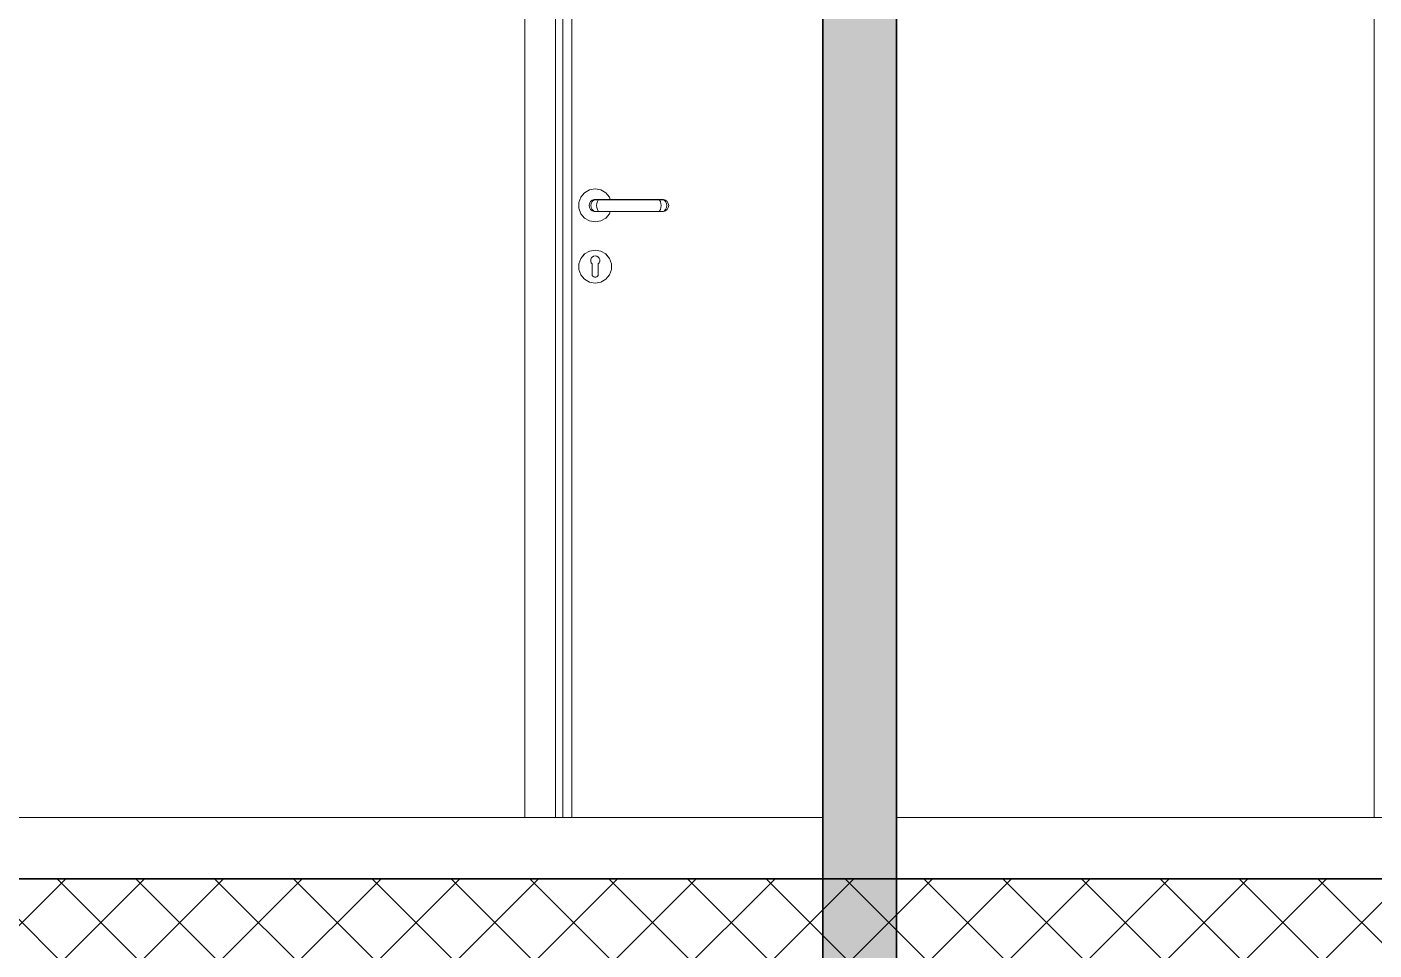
# Model space of a CAD drawing. Header units: millimetres. Extents: x -15634 to 67596, y -3027 to 55843.
# Drawn here: x 38294 to 40494, y 17779 to 19287 of the extents above; entities that cross this region are included whole.
import ezdxf

# ---------------------------------------------------------------- set-up
doc = ezdxf.new("R2010")
doc.units = ezdxf.units.MM
doc.header["$MEASUREMENT"] = 0
doc.set_wipeout_variables(frame=1)
doc.linetypes.add('Wipeout_Contour', pattern=[1000, 0, -1000])
doc.layers.add('Structural - Bearing', color=7, linetype='Continuous')
for name, color, linetype, lineweight in [('Structural - Bearing_Pen_No__1', 7, 'Continuous', 13), ('Structural - Bearing_Pen_No__101', 252, 'Continuous', 13), ('Structural - Bearing_Pen_No__7', 7, 'Continuous', 35)]:
    doc.layers.add(name, color=color, linetype=linetype, lineweight=lineweight)
doc.layers.add('Structural - Bearing_Pen_No__61', color=7, linetype='Continuous', lineweight=20, true_color=0x6a6a6a)
doc.layers.add('Structural - Bearing_Pen_No__82', color=7, linetype='Continuous', lineweight=20, true_color=0xaaaaaa)

msp = doc.modelspace()

# ---------------------------------------------------------------- wipeouts: each hides what was drawn before it
at = {"color": 254, "linetype": 'Wipeout_Contour', "lineweight": 0, "ltscale": 174219.080213}
msp.add_wipeout([(39169.4, 20070.6), (39157.4, 20082.6), (39157.4, 17995.6), (39169.4, 17995.6)], dxfattribs=at).dxf.layer = 'Structural - Bearing'
at = {"color": 254, "linetype": 'Wipeout_Contour', "lineweight": 0, "ltscale": 1220206.725703329}
msp.add_wipeout([(39195.8, 18990.9), (39199, 18982.1), (39205, 18974.9), (39213.1, 18970.2), (39222.4, 18968.6), (39231.6, 18970.2), (39239.7, 18974.9), (39245.7, 18982.1), (39247.1, 18985.8), (39220.6, 18985.8), (39217.4, 18986.9), (39214.7, 18989.2), (39213, 18992.2), (39212.4, 18995.6), (39213, 18999), (39214.7, 19002), (39217.4, 19004.3), (39220.6, 19005.5), (39237.6, 19005.5), (39247.1, 19005.5), (39245.7, 19009.1), (39239.7, 19016.3), (39231.6, 19021), (39222.4, 19022.6), (39213.1, 19021), (39205, 19016.3), (39199, 19009.1), (39195.8, 19000.3)], dxfattribs=at).dxf.layer = 'Structural - Bearing'
at = {"color": 254, "linetype": 'Wipeout_Contour', "lineweight": 0, "ltscale": 178910.379274}
msp.add_wipeout([(40494.3, 18995.6), (40494.3, 18992.2), (40494.4, 18992.2), (40494.4, 18995.6)], dxfattribs=at).dxf.layer = 'Structural - Bearing'
at = {"color": 254, "linetype": 'Wipeout_Contour', "lineweight": 0, "ltscale": 304856.855753}
msp.add_wipeout([(39228.8, 18909.4), (39229.7, 18907), (39229.8, 18904.4), (39229.7, 18904.4), (39239.7, 18916.2), (39231.6, 18920.9), (39227.8, 18910.5)], dxfattribs=at).dxf.layer = 'Structural - Bearing'

# ---------------------------------------------------------------- next in the draw order: wipeouts: each hides what was drawn before it
at = {"color": 254, "linetype": 'Wipeout_Contour', "lineweight": 0, "ltscale": 174135.915739}
msp.add_wipeout([(39107.4, 17995.6), (39157.4, 17995.6), (39157.4, 20082.6), (39107.4, 20132.6)], dxfattribs=at).dxf.layer = 'Structural - Bearing'
at = {"color": 254, "linetype": 'Wipeout_Contour', "lineweight": 0, "ltscale": 174248.497376}
msp.add_wipeout([(39169.4, 17995.6), (39184.4, 17995.6), (39184.4, 20055.6), (39169.4, 20055.6)], dxfattribs=at).dxf.layer = 'Structural - Bearing'
at = {"color": 254, "linetype": 'Wipeout_Contour', "lineweight": 0, "ltscale": 174288.000753}
msp.add_wipeout([(39215.4, 18995.6), (39212.4, 18995.6), (39213, 18992.2), (39216, 18992.2)], dxfattribs=at).dxf.layer = 'Structural - Bearing'
at = {"color": 254, "linetype": 'Wipeout_Contour', "lineweight": 0, "ltscale": 178929.007818}
msp.add_wipeout([(40494.3, 19005.5), (40494.3, 19004.3), (40494.4, 19004.3), (40494.4, 19005.5)], dxfattribs=at).dxf.layer = 'Structural - Bearing'
at = {"color": 254, "linetype": 'Wipeout_Contour', "lineweight": 0, "ltscale": 178904.920364}
msp.add_wipeout([(40494.3, 18992.2), (40494.3, 18989.2), (40494.4, 18989.2), (40494.4, 18992.2)], dxfattribs=at).dxf.layer = 'Structural - Bearing'
at = {"color": 254, "linetype": 'Wipeout_Contour', "lineweight": 0, "ltscale": 261303.109275}
msp.add_wipeout([(39228.9, 18902), (39227.4, 18900), (39227.4, 18898.5), (39245.7, 18909.1), (39239.7, 18916.2), (39229.7, 18904.4)], dxfattribs=at).dxf.layer = 'Structural - Bearing'

# ---------------------------------------------------------------- next in the draw order: wipeouts: each hides what was drawn before it
at = {"color": 254, "linetype": 'Wipeout_Contour', "lineweight": 0, "ltscale": 174286.370623}
msp.add_wipeout([(39216, 18992.2), (39213, 18992.2), (39214.7, 18989.2), (39217.5, 18989.2)], dxfattribs=at).dxf.layer = 'Structural - Bearing'
at = {"color": 254, "linetype": 'Wipeout_Contour', "lineweight": 0, "ltscale": 174328.691171}
msp.add_wipeout([(39217.4, 19004.3), (39219.9, 19004.3), (39222.8, 19005.5), (39220.6, 19005.5)], dxfattribs=at).dxf.layer = 'Structural - Bearing'
at = {"color": 254, "linetype": 'Wipeout_Contour', "lineweight": 0, "ltscale": 178926.101766}
msp.add_wipeout([(40494.3, 19004.3), (40494.3, 19002), (40494.4, 19002), (40494.4, 19004.3)], dxfattribs=at).dxf.layer = 'Structural - Bearing'
at = {"color": 254, "linetype": 'Wipeout_Contour', "lineweight": 0, "ltscale": 178900.470754}
msp.add_wipeout([(40494.3, 18989.2), (40494.3, 18986.9), (40494.4, 18986.9), (40494.4, 18989.2)], dxfattribs=at).dxf.layer = 'Structural - Bearing'
at = {"color": 254, "linetype": 'Wipeout_Contour', "lineweight": 0, "ltscale": 174234.247427}
msp.add_wipeout([(39239.7, 18916.3), (39231.6, 18921), (39231.6, 18920.9), (39239.7, 18916.2)], dxfattribs=at).dxf.layer = 'Structural - Bearing'

# ---------------------------------------------------------------- next in the draw order: wipeouts: each hides what was drawn before it
at = {"color": 254, "linetype": 'Wipeout_Contour', "lineweight": 0, "ltscale": 174315.605516}
msp.add_wipeout([(39214.7, 19002), (39217.5, 19002), (39219.9, 19004.3), (39217.4, 19004.3)], dxfattribs=at).dxf.layer = 'Structural - Bearing'
at = {"color": 254, "linetype": 'Wipeout_Contour', "lineweight": 0, "ltscale": 174289.296567}
msp.add_wipeout([(39217.5, 18989.2), (39214.7, 18989.2), (39217.4, 18986.9), (39219.9, 18986.9)], dxfattribs=at).dxf.layer = 'Structural - Bearing'
at = {"color": 254, "linetype": 'Wipeout_Contour', "lineweight": 0, "ltscale": 178921.649822}
msp.add_wipeout([(40494.3, 19002), (40494.3, 18999), (40494.4, 18999), (40494.4, 19002)], dxfattribs=at).dxf.layer = 'Structural - Bearing'
at = {"color": 254, "linetype": 'Wipeout_Contour', "lineweight": 0, "ltscale": 178897.566725}
msp.add_wipeout([(40494.3, 18986.9), (40494.3, 18985.8), (40494.4, 18985.8), (40494.4, 18986.9)], dxfattribs=at).dxf.layer = 'Structural - Bearing'
at = {"color": 254, "linetype": 'Wipeout_Contour', "lineweight": 0, "ltscale": 261290.658622}
msp.add_wipeout([(39227.1, 18911.3), (39227.8, 18910.5), (39231.6, 18920.9), (39222.4, 18922.5), (39222.4, 18913), (39224.9, 18912.6)], dxfattribs=at).dxf.layer = 'Structural - Bearing'

# ---------------------------------------------------------------- next in the draw order: wipeouts: each hides what was drawn before it
at = {"color": 254, "linetype": 'Wipeout_Contour', "lineweight": 0, "ltscale": 174303.543286}
msp.add_wipeout([(39213, 18999), (39216, 18999), (39217.5, 19002), (39214.7, 19002)], dxfattribs=at).dxf.layer = 'Structural - Bearing'
at = {"color": 254, "linetype": 'Wipeout_Contour', "lineweight": 0, "ltscale": 174296.420281}
msp.add_wipeout([(39217.4, 18986.9), (39220.6, 18985.8), (39222.8, 18985.8), (39219.9, 18986.9)], dxfattribs=at).dxf.layer = 'Structural - Bearing'
at = {"color": 254, "linetype": 'Wipeout_Contour', "lineweight": 0, "ltscale": 178916.189356}
msp.add_wipeout([(40494.3, 18999), (40494.3, 18995.6), (40494.4, 18995.6), (40494.4, 18999)], dxfattribs=at).dxf.layer = 'Structural - Bearing'
at = {"color": 254, "linetype": 'Wipeout_Contour', "lineweight": 0, "ltscale": 174208.518267}
msp.add_wipeout([(39231.6, 18921), (39222.4, 18922.6), (39222.4, 18922.5), (39231.6, 18920.9)], dxfattribs=at).dxf.layer = 'Structural - Bearing'
at = {"color": 254, "linetype": 'Wipeout_Contour', "lineweight": 0, "ltscale": 174209.774335}
msp.add_wipeout([(39227.4, 18896.5), (39248.9, 18900.3), (39245.7, 18909.1), (39227.4, 18898.5)], dxfattribs=at).dxf.layer = 'Structural - Bearing'

# ---------------------------------------------------------------- next in the draw order: wipeouts: each hides what was drawn before it
at = {"color": 254, "linetype": 'Wipeout_Contour', "lineweight": 0, "ltscale": 179853.017582}
msp.add_wipeout([(40494.3, 20067.6), (40494.3, 19005.5), (40494.4, 19005.5), (40494.4, 20067.6)], dxfattribs=at).dxf.layer = 'Structural - Bearing'
at = {"color": 254, "linetype": 'Wipeout_Contour', "lineweight": 0, "ltscale": 174293.964888}
msp.add_wipeout([(39213, 18999), (39212.4, 18995.6), (39215.4, 18995.6), (39216, 18999)], dxfattribs=at).dxf.layer = 'Structural - Bearing'
at = {"color": 254, "linetype": 'Wipeout_Contour', "lineweight": 0, "ltscale": 178074.034306}
msp.add_wipeout([(40494.4, 18985.8), (40494.3, 18985.8), (40494.3, 17995.6), (40494.4, 17995.6)], dxfattribs=at).dxf.layer = 'Structural - Bearing'
at = {"color": 254, "linetype": 'Wipeout_Contour', "lineweight": 0, "ltscale": 261250.090963}
msp.add_wipeout([(39219.8, 18912.6), (39222.4, 18913), (39222.4, 18922.5), (39213.2, 18920.9), (39216.9, 18910.5), (39217.6, 18911.3)], dxfattribs=at).dxf.layer = 'Structural - Bearing'
at = {"color": 254, "linetype": 'Wipeout_Contour', "lineweight": 0, "ltscale": 217687.71822}
msp.add_wipeout([(39231.6, 18870.3), (39239.7, 18875), (39227.4, 18889.6), (39227.4, 18883.1), (39227.2, 18882.3)], dxfattribs=at).dxf.layer = 'Structural - Bearing'

# ---------------------------------------------------------------- next in the draw order: wipeouts: each hides what was drawn before it
at = {"color": 254, "linetype": 'Wipeout_Contour', "lineweight": 0, "ltscale": 174309.915747}
msp.add_wipeout([(39215.4, 18995.6), (39216, 18992.2), (39225, 18992.2), (39224.7, 18995.6)], dxfattribs=at).dxf.layer = 'Structural - Bearing'
at = {"color": 254, "linetype": 'Wipeout_Contour', "lineweight": 0, "ltscale": 174175.303838}
msp.add_wipeout([(39222.4, 18922.6), (39213.1, 18921), (39213.2, 18920.9), (39222.4, 18922.5)], dxfattribs=at).dxf.layer = 'Structural - Bearing'
at = {"color": 254, "linetype": 'Wipeout_Contour', "lineweight": 0, "ltscale": 174173.874478}
msp.add_wipeout([(39227.4, 18889.6), (39239.7, 18875), (39245.7, 18882.2), (39227.4, 18892.7)], dxfattribs=at).dxf.layer = 'Structural - Bearing'
at = {"color": 254, "linetype": 'Wipeout_Contour', "lineweight": 0, "ltscale": 177170.494354}
msp.add_wipeout([(40494.3, 17995.6), (40494.3, 17895.6), (40494.4, 17895.6), (40494.4, 17995.6)], dxfattribs=at).dxf.layer = 'Structural - Bearing'

# ---------------------------------------------------------------- next in the draw order: wipeouts: each hides what was drawn before it
at = {"color": 254, "linetype": 'Wipeout_Contour', "lineweight": 0, "ltscale": 178000.40121}
msp.add_wipeout([(39714.4, 17895.6), (40494.3, 17895.6), (40494.3, 20595.6), (39714.4, 20595.6)], dxfattribs=at).dxf.layer = 'Structural - Bearing'
at = {"color": 254, "linetype": 'Wipeout_Contour', "lineweight": 0, "ltscale": 174307.252582}
msp.add_wipeout([(39216, 18992.2), (39217.5, 18989.2), (39225.9, 18989.2), (39225, 18992.2)], dxfattribs=at).dxf.layer = 'Structural - Bearing'
at = {"color": 254, "linetype": 'Wipeout_Contour', "lineweight": 0, "ltscale": 174345.047349}
msp.add_wipeout([(39222.8, 19005.5), (39219.9, 19004.3), (39227.3, 19004.3), (39229, 19005.5)], dxfattribs=at).dxf.layer = 'Structural - Bearing'
at = {"color": 254, "linetype": 'Wipeout_Contour', "lineweight": 0, "ltscale": 174191.249396}
msp.add_wipeout([(39227.4, 18892.7), (39245.7, 18882.2), (39248.9, 18890.9), (39227.4, 18894.7)], dxfattribs=at).dxf.layer = 'Structural - Bearing'

# ---------------------------------------------------------------- next in the draw order: linework, layer by layer
at = {"layer": 'Structural - Bearing_Pen_No__1', "color": 7, "linetype": 'Continuous', "lineweight": 13}
for p, q in [((39714.4, 17895.6), (39714.4, 20795.6)), ((39714.4, 14995.6), (39714.4, 17895.6)), ((39714.4, 17895.6), (43944.4, 17895.6))]:
    msp.add_line(p, q, dxfattribs=at)
at = {"layer": 'Structural - Bearing_Pen_No__61', "color": 251, "linetype": 'Continuous', "lineweight": 20, "true_color": 0x6a6a6a}
msp.add_lwpolyline([(39714.4, 17995.6), (43944.4, 17995.6)], dxfattribs=at)
at = {"layer": 'Structural - Bearing_Pen_No__82', "color": 253, "linetype": 'Continuous', "lineweight": 20, "true_color": 0xaaaaaa}
msp.add_line((40494.3, 17995.6), (40494.3, 20595.6), dxfattribs=at)

# ---------------------------------------------------------------- next in the draw order: wipeouts: each hides what was drawn before it
at = {"color": 254, "linetype": 'Wipeout_Contour', "lineweight": 0, "ltscale": 174334.555164}
msp.add_wipeout([(39219.9, 19004.3), (39217.5, 19002), (39225.9, 19002), (39227.3, 19004.3)], dxfattribs=at).dxf.layer = 'Structural - Bearing'
at = {"color": 254, "linetype": 'Wipeout_Contour', "lineweight": 0, "ltscale": 174308.249054}
msp.add_wipeout([(39217.5, 18989.2), (39219.9, 18986.9), (39227.3, 18986.9), (39225.9, 18989.2)], dxfattribs=at).dxf.layer = 'Structural - Bearing'
at = {"color": 254, "linetype": 'Wipeout_Contour', "lineweight": 0, "ltscale": 174203.255328}
msp.add_wipeout([(39227.4, 18894.7), (39248.9, 18890.9), (39248.9, 18900.3), (39227.4, 18896.5)], dxfattribs=at).dxf.layer = 'Structural - Bearing'

# ---------------------------------------------------------------- next in the draw order: wipeouts: each hides what was drawn before it
at = {"color": 254, "linetype": 'Wipeout_Contour', "lineweight": 0, "ltscale": 174324.423206}
msp.add_wipeout([(39217.5, 19002), (39216, 18999), (39225, 18999), (39225.9, 19002)], dxfattribs=at).dxf.layer = 'Structural - Bearing'
at = {"color": 254, "linetype": 'Wipeout_Contour', "lineweight": 0, "ltscale": 174312.779476}
msp.add_wipeout([(39219.9, 18986.9), (39222.8, 18985.8), (39229, 18985.8), (39227.3, 18986.9)], dxfattribs=at).dxf.layer = 'Structural - Bearing'
at = {"color": 254, "linetype": 'Wipeout_Contour', "lineweight": 0, "ltscale": 304745.088055}
msp.add_wipeout([(39216, 18909.4), (39216.9, 18910.5), (39213.2, 18920.9), (39205.1, 18916.2), (39215, 18904.4), (39215, 18904.4), (39215, 18907)], dxfattribs=at).dxf.layer = 'Structural - Bearing'
at = {"color": 254, "linetype": 'Wipeout_Contour', "lineweight": 0, "ltscale": 174252.146694}
msp.add_wipeout([(39249, 18900.3), (39245.7, 18909.1), (39245.7, 18909.1), (39248.9, 18900.3)], dxfattribs=at).dxf.layer = 'Structural - Bearing'
at = {"color": 254, "linetype": 'Wipeout_Contour', "lineweight": 0, "ltscale": 348254.086179}
msp.add_wipeout([(39227.1, 18881.4), (39226.2, 18879.9), (39224.9, 18878.8), (39223.2, 18878.2), (39222.4, 18878.2), (39222.4, 18868.7), (39231.6, 18870.3), (39227.2, 18882.3)], dxfattribs=at).dxf.layer = 'Structural - Bearing'

# ---------------------------------------------------------------- next in the draw order: wipeouts: each hides what was drawn before it
at = {"color": 254, "linetype": 'Wipeout_Contour', "lineweight": 0, "ltscale": 174315.87914}
msp.add_wipeout([(39216, 18999), (39215.4, 18995.6), (39224.7, 18995.6), (39225, 18999)], dxfattribs=at).dxf.layer = 'Structural - Bearing'
at = {"color": 254, "linetype": 'Wipeout_Contour', "lineweight": 0, "ltscale": 174138.619911}
msp.add_wipeout([(39213.1, 18921), (39205, 18916.3), (39205.1, 18916.2), (39213.2, 18920.9)], dxfattribs=at).dxf.layer = 'Structural - Bearing'
at = {"color": 254, "linetype": 'Wipeout_Contour', "lineweight": 0, "ltscale": 174154.465606}
msp.add_wipeout([(39231.6, 18870.2), (39239.7, 18874.9), (39239.7, 18875), (39231.6, 18870.3)], dxfattribs=at).dxf.layer = 'Structural - Bearing'

# ---------------------------------------------------------------- next in the draw order: wipeouts: each hides what was drawn before it
at = {"color": 254, "linetype": 'Wipeout_Contour', "lineweight": 0, "ltscale": 174346.656468}
msp.add_wipeout([(39236.1, 18995.6), (39224.7, 18995.6), (39225, 18992.2), (39236.1, 18992.2)], dxfattribs=at).dxf.layer = 'Structural - Bearing'
at = {"color": 254, "linetype": 'Wipeout_Contour', "lineweight": 0, "ltscale": 261184.835304}
msp.add_wipeout([(39215.8, 18902), (39215, 18904.4), (39205.1, 18916.2), (39199.1, 18909.1), (39217.4, 18898.5), (39217.4, 18900)], dxfattribs=at).dxf.layer = 'Structural - Bearing'
at = {"color": 254, "linetype": 'Wipeout_Contour', "lineweight": 0, "ltscale": 348205.194615}
msp.add_wipeout([(39221.5, 18878.2), (39219.9, 18878.8), (39218.5, 18879.9), (39217.7, 18881.4), (39217.5, 18882.3), (39213.2, 18870.3), (39222.4, 18868.7), (39222.4, 18878.2)], dxfattribs=at).dxf.layer = 'Structural - Bearing'
at = {"color": 254, "linetype": 'Wipeout_Contour', "lineweight": 0, "ltscale": 174190.191465}
msp.add_wipeout([(39239.7, 18874.9), (39245.7, 18882.1), (39245.7, 18882.2), (39239.7, 18875)], dxfattribs=at).dxf.layer = 'Structural - Bearing'

# ---------------------------------------------------------------- next in the draw order: wipeouts: each hides what was drawn before it
at = {"color": 254, "linetype": 'Wipeout_Contour', "lineweight": 0, "ltscale": 174342.3871}
msp.add_wipeout([(39236.1, 18992.2), (39225, 18992.2), (39225.9, 18989.2), (39236.4, 18989.2)], dxfattribs=at).dxf.layer = 'Structural - Bearing'
at = {"color": 254, "linetype": 'Wipeout_Contour', "lineweight": 0, "ltscale": 174373.073792}
msp.add_wipeout([(39229, 19005.5), (39227.3, 19004.3), (39236.7, 19004.3), (39237.1, 19005.5)], dxfattribs=at).dxf.layer = 'Structural - Bearing'
at = {"color": 254, "linetype": 'Wipeout_Contour', "lineweight": 0, "ltscale": 174102.883801}
msp.add_wipeout([(39205, 18916.3), (39199, 18909.1), (39199.1, 18909.1), (39205.1, 18916.2)], dxfattribs=at).dxf.layer = 'Structural - Bearing'
at = {"color": 254, "linetype": 'Wipeout_Contour', "lineweight": 0, "ltscale": 174220.647728}
msp.add_wipeout([(39245.7, 18882.1), (39249, 18890.9), (39248.9, 18890.9), (39245.7, 18882.2)], dxfattribs=at).dxf.layer = 'Structural - Bearing'
at = {"color": 254, "linetype": 'Wipeout_Contour', "lineweight": 0, "ltscale": 174117.777415}
msp.add_wipeout([(39222.4, 18868.6), (39231.6, 18870.2), (39231.6, 18870.3), (39222.4, 18868.7)], dxfattribs=at).dxf.layer = 'Structural - Bearing'

# ---------------------------------------------------------------- next in the draw order: wipeouts: each hides what was drawn before it
at = {"color": 254, "linetype": 'Wipeout_Contour', "lineweight": 0, "ltscale": 174366.659628}
msp.add_wipeout([(39227.3, 19004.3), (39225.9, 19002), (39236.4, 19002), (39236.7, 19004.3)], dxfattribs=at).dxf.layer = 'Structural - Bearing'
at = {"color": 254, "linetype": 'Wipeout_Contour', "lineweight": 0, "ltscale": 174340.358324}
msp.add_wipeout([(39225.9, 18989.2), (39227.3, 18986.9), (39236.7, 18986.9), (39236.4, 18989.2)], dxfattribs=at).dxf.layer = 'Structural - Bearing'
at = {"color": 254, "linetype": 'Wipeout_Contour', "lineweight": 0, "ltscale": 174101.788945}
msp.add_wipeout([(39217.4, 18898.5), (39199.1, 18909.1), (39195.9, 18900.3), (39217.4, 18896.5)], dxfattribs=at).dxf.layer = 'Structural - Bearing'
at = {"color": 254, "linetype": 'Wipeout_Contour', "lineweight": 0, "ltscale": 174242.159521}
msp.add_wipeout([(39249, 18890.9), (39249, 18900.3), (39248.9, 18900.3), (39248.9, 18890.9)], dxfattribs=at).dxf.layer = 'Structural - Bearing'

# ---------------------------------------------------------------- next in the draw order: wipeouts: each hides what was drawn before it
at = {"color": 254, "linetype": 'Wipeout_Contour', "lineweight": 0, "ltscale": 174359.554299}
msp.add_wipeout([(39225.9, 19002), (39225, 18999), (39236.1, 18999), (39236.4, 19002)], dxfattribs=at).dxf.layer = 'Structural - Bearing'
at = {"color": 254, "linetype": 'Wipeout_Contour', "lineweight": 0, "ltscale": 174340.811081}
msp.add_wipeout([(39227.3, 18986.9), (39229, 18985.8), (39237.1, 18985.8), (39236.7, 18986.9)], dxfattribs=at).dxf.layer = 'Structural - Bearing'
at = {"color": 254, "linetype": 'Wipeout_Contour', "lineweight": 0, "ltscale": 217611.1795}
msp.add_wipeout([(39205.1, 18875), (39213.2, 18870.3), (39217.5, 18882.3), (39217.4, 18883.1), (39217.4, 18889.6)], dxfattribs=at).dxf.layer = 'Structural - Bearing'

# ---------------------------------------------------------------- next in the draw order: wipeouts: each hides what was drawn before it
at = {"color": 254, "linetype": 'Wipeout_Contour', "lineweight": 0, "ltscale": 174352.618618}
msp.add_wipeout([(39225, 18999), (39224.7, 18995.6), (39236.1, 18995.6), (39236.1, 18999)], dxfattribs=at).dxf.layer = 'Structural - Bearing'
at = {"color": 254, "linetype": 'Wipeout_Contour', "lineweight": 0, "ltscale": 174072.407575}
msp.add_wipeout([(39199, 18909.1), (39195.8, 18900.3), (39195.9, 18900.3), (39199.1, 18909.1)], dxfattribs=at).dxf.layer = 'Structural - Bearing'
at = {"color": 254, "linetype": 'Wipeout_Contour', "lineweight": 0, "ltscale": 174084.546178}
msp.add_wipeout([(39213.1, 18870.2), (39222.4, 18868.6), (39222.4, 18868.7), (39213.2, 18870.3)], dxfattribs=at).dxf.layer = 'Structural - Bearing'

# ---------------------------------------------------------------- next in the draw order: wipeouts: each hides what was drawn before it
at = {"color": 254, "linetype": 'Wipeout_Contour', "lineweight": 0, "ltscale": 174515.553245}
msp.add_wipeout([(39236.1, 18995.6), (39236.1, 18992.2), (39318.6, 18992.2), (39318.7, 18995.6)], dxfattribs=at).dxf.layer = 'Structural - Bearing'
at = {"color": 254, "linetype": 'Wipeout_Contour', "lineweight": 0, "ltscale": 174089.772546}
msp.add_wipeout([(39217.4, 18896.5), (39195.9, 18900.3), (39195.9, 18890.9), (39217.4, 18894.7)], dxfattribs=at).dxf.layer = 'Structural - Bearing'

# ---------------------------------------------------------------- next in the draw order: wipeouts: each hides what was drawn before it
at = {"color": 254, "linetype": 'Wipeout_Contour', "lineweight": 0, "ltscale": 174509.956729}
msp.add_wipeout([(39318.6, 18992.2), (39236.1, 18992.2), (39236.4, 18989.2), (39318.4, 18989.2)], dxfattribs=at).dxf.layer = 'Structural - Bearing'
at = {"color": 254, "linetype": 'Wipeout_Contour', "lineweight": 0, "ltscale": 174534.650304}
msp.add_wipeout([(39237.1, 19005.5), (39236.7, 19004.3), (39318, 19004.3), (39317.6, 19005.5)], dxfattribs=at).dxf.layer = 'Structural - Bearing'
at = {"color": 254, "linetype": 'Wipeout_Contour', "lineweight": 0, "ltscale": 174083.247899}
msp.add_wipeout([(39217.4, 18894.7), (39195.9, 18890.9), (39199.1, 18882.2), (39217.4, 18892.7)], dxfattribs=at).dxf.layer = 'Structural - Bearing'

# ---------------------------------------------------------------- next in the draw order: wipeouts: each hides what was drawn before it
at = {"color": 254, "linetype": 'Wipeout_Contour', "lineweight": 0, "ltscale": 174531.671331}
msp.add_wipeout([(39236.7, 19004.3), (39236.4, 19002), (39318.4, 19002), (39318, 19004.3)], dxfattribs=at).dxf.layer = 'Structural - Bearing'
at = {"color": 254, "linetype": 'Wipeout_Contour', "lineweight": 0, "ltscale": 174505.394847}
msp.add_wipeout([(39236.4, 18989.2), (39236.7, 18986.9), (39318, 18986.9), (39318.4, 18989.2)], dxfattribs=at).dxf.layer = 'Structural - Bearing'
at = {"color": 254, "linetype": 'Wipeout_Contour', "lineweight": 0, "ltscale": 174082.121979}
msp.add_wipeout([(39217.4, 18892.7), (39199.1, 18882.2), (39205.1, 18875), (39217.4, 18889.6)], dxfattribs=at).dxf.layer = 'Structural - Bearing'

# ---------------------------------------------------------------- next in the draw order: wipeouts: each hides what was drawn before it
at = {"color": 254, "linetype": 'Wipeout_Contour', "lineweight": 0, "ltscale": 174527.107486}
msp.add_wipeout([(39236.1, 18999), (39318.6, 18999), (39318.4, 19002), (39236.4, 19002)], dxfattribs=at).dxf.layer = 'Structural - Bearing'
at = {"color": 254, "linetype": 'Wipeout_Contour', "lineweight": 0, "ltscale": 174502.417424}
msp.add_wipeout([(39236.7, 18986.9), (39237.1, 18985.8), (39317.6, 18985.8), (39318, 18986.9)], dxfattribs=at).dxf.layer = 'Structural - Bearing'
at = {"color": 254, "linetype": 'Wipeout_Contour', "lineweight": 0, "ltscale": 174050.87527}
msp.add_wipeout([(39195.8, 18900.3), (39195.8, 18890.9), (39195.9, 18890.9), (39195.9, 18900.3)], dxfattribs=at).dxf.layer = 'Structural - Bearing'
at = {"color": 254, "linetype": 'Wipeout_Contour', "lineweight": 0, "ltscale": 174058.795586}
msp.add_wipeout([(39205, 18874.9), (39213.1, 18870.2), (39213.2, 18870.3), (39205.1, 18875)], dxfattribs=at).dxf.layer = 'Structural - Bearing'

# ---------------------------------------------------------------- next in the draw order: wipeouts: each hides what was drawn before it
at = {"color": 254, "linetype": 'Wipeout_Contour', "lineweight": 0, "ltscale": 174521.509641}
msp.add_wipeout([(39236.1, 18999), (39236.1, 18995.6), (39318.7, 18995.6), (39318.6, 18999)], dxfattribs=at).dxf.layer = 'Structural - Bearing'
at = {"color": 254, "linetype": 'Wipeout_Contour', "lineweight": 0, "ltscale": 174040.877055}
msp.add_wipeout([(39195.8, 18890.9), (39199, 18882.1), (39199.1, 18882.2), (39195.9, 18890.9)], dxfattribs=at).dxf.layer = 'Structural - Bearing'

# ---------------------------------------------------------------- next in the draw order: wipeouts: each hides what was drawn before it
at = {"color": 254, "linetype": 'Wipeout_Contour', "lineweight": 0, "ltscale": 174684.460476}
msp.add_wipeout([(39318.6, 18992.2), (39329.7, 18992.2), (39330, 18995.6), (39318.7, 18995.6)], dxfattribs=at).dxf.layer = 'Structural - Bearing'
at = {"color": 254, "linetype": 'Wipeout_Contour', "lineweight": 0, "ltscale": 174043.628464}
msp.add_wipeout([(39199, 18882.1), (39205, 18874.9), (39205.1, 18875), (39199.1, 18882.2)], dxfattribs=at).dxf.layer = 'Structural - Bearing'

# ---------------------------------------------------------------- next in the draw order: wipeouts: each hides what was drawn before it
at = {"color": 254, "linetype": 'Wipeout_Contour', "lineweight": 0, "ltscale": 174696.235032}
msp.add_wipeout([(39317.6, 19005.5), (39318, 19004.3), (39327.5, 19004.3), (39325.8, 19005.5)], dxfattribs=at).dxf.layer = 'Structural - Bearing'
at = {"color": 254, "linetype": 'Wipeout_Contour', "lineweight": 0, "ltscale": 174677.536389}
msp.add_wipeout([(39318.4, 18989.2), (39328.8, 18989.2), (39329.7, 18992.2), (39318.6, 18992.2)], dxfattribs=at).dxf.layer = 'Structural - Bearing'
at = {"color": 254, "linetype": 'Wipeout_Contour', "lineweight": 0, "ltscale": 1175518.889913223}
msp.add_wipeout([(39215, 18907), (39215, 18904.4), (39215.8, 18902), (39217.4, 18900), (39217.4, 18883.1), (39217.7, 18881.4), (39218.5, 18879.9), (39219.9, 18878.8), (39221.5, 18878.2), (39223.2, 18878.2), (39224.9, 18878.8), (39226.2, 18879.9), (39227.1, 18881.4), (39227.4, 18883.1), (39227.4, 18900), (39228.9, 18902), (39229.7, 18904.4), (39229.8, 18904.4), (39229.7, 18907), (39228.8, 18909.4), (39227.8, 18910.5), (39227.1, 18911.3), (39224.9, 18912.6), (39222.4, 18913), (39219.8, 18912.6), (39217.6, 18911.3), (39216, 18909.4)], dxfattribs=at).dxf.layer = 'Structural - Bearing'

# ---------------------------------------------------------------- next in the draw order: wipeouts: each hides what was drawn before it
at = {"color": 254, "linetype": 'Wipeout_Contour', "lineweight": 0, "ltscale": 174696.692288}
msp.add_wipeout([(39318, 19004.3), (39318.4, 19002), (39328.8, 19002), (39327.5, 19004.3)], dxfattribs=at).dxf.layer = 'Structural - Bearing'
at = {"color": 254, "linetype": 'Wipeout_Contour', "lineweight": 0, "ltscale": 174670.440612}
msp.add_wipeout([(39318.4, 18989.2), (39318, 18986.9), (39327.5, 18986.9), (39328.8, 18989.2)], dxfattribs=at).dxf.layer = 'Structural - Bearing'

# ---------------------------------------------------------------- next in the draw order: wipeouts: each hides what was drawn before it
at = {"color": 254, "linetype": 'Wipeout_Contour', "lineweight": 0, "ltscale": 174664.031973}
msp.add_wipeout([(39318, 18986.9), (39317.6, 18985.8), (39325.8, 18985.8), (39327.5, 18986.9)], dxfattribs=at).dxf.layer = 'Structural - Bearing'
at = {"color": 254, "linetype": 'Wipeout_Contour', "lineweight": 0, "ltscale": 174694.670712}
msp.add_wipeout([(39328.8, 19002), (39318.4, 19002), (39318.6, 18999), (39329.7, 18999)], dxfattribs=at).dxf.layer = 'Structural - Bearing'

# ---------------------------------------------------------------- next in the draw order: wipeouts: each hides what was drawn before it
at = {"color": 254, "linetype": 'Wipeout_Contour', "lineweight": 0, "ltscale": 174690.41112}
msp.add_wipeout([(39329.7, 18999), (39318.6, 18999), (39318.7, 18995.6), (39330, 18995.6)], dxfattribs=at).dxf.layer = 'Structural - Bearing'

# ---------------------------------------------------------------- next in the draw order: wipeouts: each hides what was drawn before it
at = {"color": 254, "linetype": 'Wipeout_Contour', "lineweight": 0, "ltscale": 174721.219497}
msp.add_wipeout([(39330, 18995.6), (39329.7, 18992.2), (39338.8, 18992.2), (39339.3, 18995.6)], dxfattribs=at).dxf.layer = 'Structural - Bearing'

# ---------------------------------------------------------------- next in the draw order: wipeouts: each hides what was drawn before it
at = {"color": 254, "linetype": 'Wipeout_Contour', "lineweight": 0, "ltscale": 174724.274601}
msp.add_wipeout([(39325.8, 19005.5), (39327.5, 19004.3), (39334.8, 19004.3), (39331.9, 19005.5)], dxfattribs=at).dxf.layer = 'Structural - Bearing'
at = {"color": 254, "linetype": 'Wipeout_Contour', "lineweight": 0, "ltscale": 174712.68821}
msp.add_wipeout([(39329.7, 18992.2), (39328.8, 18989.2), (39337.2, 18989.2), (39338.8, 18992.2)], dxfattribs=at).dxf.layer = 'Structural - Bearing'

# ---------------------------------------------------------------- next in the draw order: wipeouts: each hides what was drawn before it
at = {"color": 254, "linetype": 'Wipeout_Contour', "lineweight": 0, "ltscale": 174728.812243}
msp.add_wipeout([(39327.5, 19004.3), (39328.8, 19002), (39337.2, 19002), (39334.8, 19004.3)], dxfattribs=at).dxf.layer = 'Structural - Bearing'
at = {"color": 254, "linetype": 'Wipeout_Contour', "lineweight": 0, "ltscale": 174702.565356}
msp.add_wipeout([(39328.8, 18989.2), (39327.5, 18986.9), (39334.8, 18986.9), (39337.2, 18989.2)], dxfattribs=at).dxf.layer = 'Structural - Bearing'

# ---------------------------------------------------------------- next in the draw order: wipeouts: each hides what was drawn before it
at = {"color": 254, "linetype": 'Wipeout_Contour', "lineweight": 0, "ltscale": 174692.076686}
msp.add_wipeout([(39327.5, 18986.9), (39325.8, 18985.8), (39331.9, 18985.8), (39334.8, 18986.9)], dxfattribs=at).dxf.layer = 'Structural - Bearing'
at = {"color": 254, "linetype": 'Wipeout_Contour', "lineweight": 0, "ltscale": 174729.819121}
msp.add_wipeout([(39328.8, 19002), (39329.7, 18999), (39338.8, 18999), (39337.2, 19002)], dxfattribs=at).dxf.layer = 'Structural - Bearing'

# ---------------------------------------------------------------- next in the draw order: wipeouts: each hides what was drawn before it
at = {"color": 254, "linetype": 'Wipeout_Contour', "lineweight": 0, "ltscale": 174727.168902}
msp.add_wipeout([(39329.7, 18999), (39330, 18995.6), (39339.3, 18995.6), (39338.8, 18999)], dxfattribs=at).dxf.layer = 'Structural - Bearing'

# ---------------------------------------------------------------- next in the draw order: wipeouts: each hides what was drawn before it
at = {"color": 254, "linetype": 'Wipeout_Contour', "lineweight": 0, "ltscale": 174743.147009}
msp.add_wipeout([(39338.8, 18992.2), (39341.8, 18992.2), (39342.4, 18995.6), (39339.3, 18995.6)], dxfattribs=at).dxf.layer = 'Structural - Bearing'

# ---------------------------------------------------------------- next in the draw order: wipeouts: each hides what was drawn before it
at = {"color": 254, "linetype": 'Wipeout_Contour', "lineweight": 0, "ltscale": 174740.639387}
msp.add_wipeout([(39334.1, 19005.5), (39331.9, 19005.5), (39334.8, 19004.3), (39337.4, 19004.3)], dxfattribs=at).dxf.layer = 'Structural - Bearing'
at = {"color": 254, "linetype": 'Wipeout_Contour', "lineweight": 0, "ltscale": 174733.581926}
msp.add_wipeout([(39337.2, 18989.2), (39340, 18989.2), (39341.8, 18992.2), (39338.8, 18992.2)], dxfattribs=at).dxf.layer = 'Structural - Bearing'

# ---------------------------------------------------------------- next in the draw order: wipeouts: each hides what was drawn before it
at = {"color": 254, "linetype": 'Wipeout_Contour', "lineweight": 0, "ltscale": 174747.772272}
msp.add_wipeout([(39337.4, 19004.3), (39334.8, 19004.3), (39337.2, 19002), (39340, 19002)], dxfattribs=at).dxf.layer = 'Structural - Bearing'
at = {"color": 254, "linetype": 'Wipeout_Contour', "lineweight": 0, "ltscale": 174721.528212}
msp.add_wipeout([(39334.8, 18986.9), (39337.4, 18986.9), (39340, 18989.2), (39337.2, 18989.2)], dxfattribs=at).dxf.layer = 'Structural - Bearing'

# ---------------------------------------------------------------- next in the draw order: wipeouts: each hides what was drawn before it
at = {"color": 254, "linetype": 'Wipeout_Contour', "lineweight": 0, "ltscale": 174708.444478}
msp.add_wipeout([(39331.9, 18985.8), (39334.1, 18985.8), (39337.4, 18986.9), (39334.8, 18986.9)], dxfattribs=at).dxf.layer = 'Structural - Bearing'
at = {"color": 254, "linetype": 'Wipeout_Contour', "lineweight": 0, "ltscale": 174750.710806}
msp.add_wipeout([(39340, 19002), (39337.2, 19002), (39338.8, 18999), (39341.8, 18999)], dxfattribs=at).dxf.layer = 'Structural - Bearing'

# ---------------------------------------------------------------- next in the draw order: wipeouts: each hides what was drawn before it
at = {"color": 254, "linetype": 'Wipeout_Contour', "lineweight": 0, "ltscale": 174749.095675}
msp.add_wipeout([(39341.8, 18999), (39338.8, 18999), (39339.3, 18995.6), (39342.4, 18995.6)], dxfattribs=at).dxf.layer = 'Structural - Bearing'

# ---------------------------------------------------------------- next in the draw order: wipeouts: each hides what was drawn before it
at = {"color": 254, "linetype": 'Wipeout_Contour', "lineweight": 0, "ltscale": 348776.436675}
msp.add_wipeout([(38294.4, 17895.6), (39594.4, 17895.6), (39594.4, 17995.6), (39107.4, 17995.6), (39107.4, 20132.6), (39594.4, 20132.6), (39594.4, 20595.6), (38294.4, 20595.6)], dxfattribs=at).dxf.layer = 'Structural - Bearing'

# ---------------------------------------------------------------- next in the draw order: hatches: boundary and pattern name
at = {"layer": 'Structural - Bearing_Pen_No__1', "linetype": 'Continuous', "lineweight": 13}
h = msp.add_hatch(dxfattribs=at)
h.set_pattern_fill('CONCRETE_BLOCK', style=0, pattern_type=2)
h.set_pattern_definition([(45, (0, 0), (-64.34671, 64.34671), []), (135, (0, 0), (64.34671, 64.34671), [])])
h.paths.add_polyline_path([(-655.6, 17695.6), (44144.4, 17695.6), (44144.4, 17895.6), (-655.6, 17895.6)])
at = {"layer": 'Structural - Bearing_Pen_No__101', "linetype": 'Continuous', "lineweight": 13}
for points in [[(39594.4, 17895.6), (39714.4, 17895.6), (39714.4, 20795.6), (39594.4, 20795.6)], [(39594.4, 14995.6), (39714.4, 14995.6), (39714.4, 17895.6), (39594.4, 17895.6)]]:
    msp.add_hatch(color=252, dxfattribs=at).paths.add_polyline_path(points)

# ---------------------------------------------------------------- next in the draw order: linework, layer by layer
at = {"layer": 'Structural - Bearing_Pen_No__1', "color": 7, "linetype": 'Continuous', "lineweight": 13}
for p, q in [((39594.4, 17895.6), (39594.4, 20795.6)), ((37134.4, 17895.6), (39594.4, 17895.6)), ((39594.4, 14995.6), (39594.4, 17895.6))]:
    msp.add_line(p, q, dxfattribs=at)
at = {"layer": 'Structural - Bearing_Pen_No__61', "color": 251, "linetype": 'Continuous', "lineweight": 20, "true_color": 0x6a6a6a}
msp.add_lwpolyline([(37134.4, 17995.6), (39594.4, 17995.6)], dxfattribs=at)
at = {"layer": 'Structural - Bearing_Pen_No__7', "color": 7, "linetype": 'Continuous', "lineweight": 35, "flags": 128}
for points in [[(39594.4, 17895.6), (39714.4, 17895.6), (39714.4, 20795.6), (39594.4, 20795.6)], [(-655.6, 17695.6), (44144.4, 17695.6), (44144.4, 17895.6), (-655.6, 17895.6)], [(39594.4, 14995.6), (39714.4, 14995.6), (39714.4, 17895.6), (39594.4, 17895.6)]]:
    msp.add_lwpolyline(points, close=True, dxfattribs=at)
at = {"layer": 'Structural - Bearing_Pen_No__82', "color": 253, "linetype": 'Continuous', "lineweight": 20, "true_color": 0xaaaaaa}
for p, q in [((39107.4, 20132.6), (39107.4, 17995.6)), ((39157.4, 17995.6), (39157.4, 20082.6)), ((39169.4, 17995.6), (39169.4, 20070.6)), ((39184.4, 17995.6), (39184.4, 20055.6)), ((39199, 19009.1), (39195.8, 19000.3)), ((39205, 19016.3), (39199, 19009.1)), ((39213.1, 19021), (39205, 19016.3)), ((39222.4, 19022.6), (39213.1, 19021)), ((39231.6, 19021), (39222.4, 19022.6)), ((39239.7, 19016.3), (39231.6, 19021)), ((39245.7, 19009.1), (39239.7, 19016.3)), ((39247.1, 19005.5), (39245.7, 19009.1)), ((39195.8, 19000.3), (39195.8, 18990.9)), ((39195.8, 18990.9), (39199, 18982.1)), ((39213, 18999), (39212.4, 18995.6)), ((39212.4, 18995.6), (39213, 18992.2)), ((39214.7, 19002), (39213, 18999)), ((39213, 18992.2), (39214.7, 18989.2)), ((39217.4, 19004.3), (39214.7, 19002)), ((39214.7, 18989.2), (39217.4, 18986.9)), ((39216, 18999), (39215.4, 18995.6)), ((39215.4, 18995.6), (39216, 18992.2)), ((39217.5, 19002), (39216, 18999)), ((39216, 18992.2), (39217.5, 18989.2)), ((39220.6, 19005.5), (39217.4, 19004.3)), ((39217.4, 18986.9), (39220.6, 18985.8)), ((39219.9, 19004.3), (39217.5, 19002)), ((39217.5, 18989.2), (39219.9, 18986.9)), ((39220.6, 19005.5), (39222.8, 19005.5)), ((39222.8, 19005.5), (39229, 19005.5)), ((39225, 18999), (39224.7, 18995.6)), ((39224.7, 18995.6), (39225, 18992.2)), ((39225.9, 19002), (39225, 18999)), ((39225, 18992.2), (39225.9, 18989.2)), ((39227.3, 19004.3), (39225.9, 19002)), ((39225.9, 18989.2), (39227.3, 18986.9)), ((39229, 19005.5), (39237.1, 19005.5)), ((39237.1, 19005.5), (39317.6, 19005.5)), ((39317.6, 19005.5), (39325.8, 19005.5)), ((39325.8, 19005.5), (39331.9, 19005.5)), ((39327.5, 19004.3), (39328.8, 19002)), ((39328.8, 18989.2), (39327.5, 18986.9)), ((39328.8, 19002), (39329.7, 18999)), ((39329.7, 18992.2), (39328.8, 18989.2)), ((39329.7, 18999), (39330, 18995.6)), ((39330, 18995.6), (39329.7, 18992.2)), ((39331.9, 19005.5), (39334.1, 19005.5)), ((39334.1, 19005.5), (39337.4, 19004.3)), ((39337.4, 18986.9), (39334.1, 18985.8)), ((39334.8, 19004.3), (39337.2, 19002)), ((39337.2, 18989.2), (39334.8, 18986.9)), ((39337.2, 19002), (39338.8, 18999)), ((39338.8, 18992.2), (39337.2, 18989.2)), ((39337.4, 19004.3), (39340, 19002)), ((39340, 18989.2), (39337.4, 18986.9)), ((39338.8, 18999), (39339.3, 18995.6)), ((39339.3, 18995.6), (39338.8, 18992.2)), ((39340, 19002), (39341.8, 18999)), ((39341.8, 18992.2), (39340, 18989.2)), ((39341.8, 18999), (39342.4, 18995.6)), ((39342.4, 18995.6), (39341.8, 18992.2)), ((39199, 18982.1), (39205, 18974.9)), ((39205, 18974.9), (39213.1, 18970.2)), ((39213.1, 18970.2), (39222.4, 18968.6)), ((39220.6, 18985.8), (39222.8, 18985.8)), ((39222.4, 18968.6), (39231.6, 18970.2)), ((39222.8, 18985.8), (39229, 18985.8)), ((39229, 18985.8), (39237.1, 18985.8)), ((39231.6, 18970.2), (39239.7, 18974.9)), ((39237.1, 18985.8), (39317.6, 18985.8)), ((39239.7, 18974.9), (39245.7, 18982.1)), ((39245.7, 18982.1), (39247.1, 18985.8)), ((39317.6, 18985.8), (39325.8, 18985.8)), ((39325.8, 18985.8), (39331.9, 18985.8)), ((39331.9, 18985.8), (39334.1, 18985.8)), ((39213.1, 18921), (39205, 18916.3)), ((39222.4, 18922.6), (39213.1, 18921)), ((39231.6, 18921), (39222.4, 18922.6)), ((39239.7, 18916.3), (39231.6, 18921)), ((39199, 18909.1), (39195.8, 18900.3)), ((39195.8, 18900.3), (39195.8, 18890.9)), ((39205, 18916.3), (39199, 18909.1)), ((39215, 18907), (39216, 18909.4)), ((39215, 18904.4), (39215, 18907)), ((39215.8, 18902), (39215, 18904.4)), ((39217.4, 18900), (39215.8, 18902)), ((39216.9, 18910.5), (39216, 18909.4)), ((39216.9, 18910.5), (39217.6, 18911.3)), ((39217.4, 18898.5), (39217.4, 18900)), ((39217.4, 18898.5), (39217.4, 18896.5)), ((39217.6, 18911.3), (39219.8, 18912.6)), ((39219.8, 18912.6), (39222.4, 18913)), ((39222.4, 18913), (39224.9, 18912.6)), ((39224.9, 18912.6), (39227.1, 18911.3)), ((39227.8, 18910.5), (39227.1, 18911.3)), ((39228.9, 18902), (39227.4, 18900)), ((39227.4, 18900), (39227.4, 18898.5)), ((39227.4, 18898.5), (39227.4, 18896.5)), ((39227.8, 18910.5), (39228.8, 18909.4)), ((39228.8, 18909.4), (39229.7, 18907)), ((39229.7, 18904.4), (39228.9, 18902)), ((39229.7, 18907), (39229.8, 18904.4)), ((39245.7, 18909.1), (39239.7, 18916.3)), ((39249, 18900.3), (39245.7, 18909.1)), ((39249, 18890.9), (39249, 18900.3)), ((39195.8, 18890.9), (39199, 18882.1)), ((39199, 18882.1), (39205, 18874.9)), ((39217.4, 18896.5), (39217.4, 18894.7)), ((39217.4, 18894.7), (39217.4, 18892.7)), ((39217.4, 18892.7), (39217.4, 18889.6)), ((39217.4, 18889.6), (39217.4, 18883.1)), ((39217.5, 18882.3), (39217.4, 18883.1)), ((39217.7, 18881.4), (39217.5, 18882.3)), ((39218.5, 18879.9), (39217.7, 18881.4)), ((39219.9, 18878.8), (39218.5, 18879.9)), ((39221.5, 18878.2), (39219.9, 18878.8)), ((39222.4, 18878.2), (39221.5, 18878.2)), ((39223.2, 18878.2), (39222.4, 18878.2)), ((39224.9, 18878.8), (39223.2, 18878.2)), ((39226.2, 18879.9), (39224.9, 18878.8)), ((39227.1, 18881.4), (39226.2, 18879.9)), ((39227.2, 18882.3), (39227.1, 18881.4)), ((39227.4, 18883.1), (39227.2, 18882.3)), ((39227.4, 18896.5), (39227.4, 18894.7)), ((39227.4, 18894.7), (39227.4, 18892.7)), ((39227.4, 18892.7), (39227.4, 18889.6)), ((39227.4, 18889.6), (39227.4, 18883.1)), ((39239.7, 18874.9), (39245.7, 18882.1)), ((39245.7, 18882.1), (39249, 18890.9)), ((39205, 18874.9), (39213.1, 18870.2)), ((39213.1, 18870.2), (39222.4, 18868.6)), ((39222.4, 18868.6), (39231.6, 18870.2)), ((39231.6, 18870.2), (39239.7, 18874.9)), ((39107.4, 17995.6), (39157.4, 17995.6)), ((39157.4, 17995.6), (39169.4, 17995.6)), ((39594.4, 17995.6), (39169.4, 17995.6))]:
    msp.add_line(p, q, dxfattribs=at)

doc.saveas('drawing.dxf')
